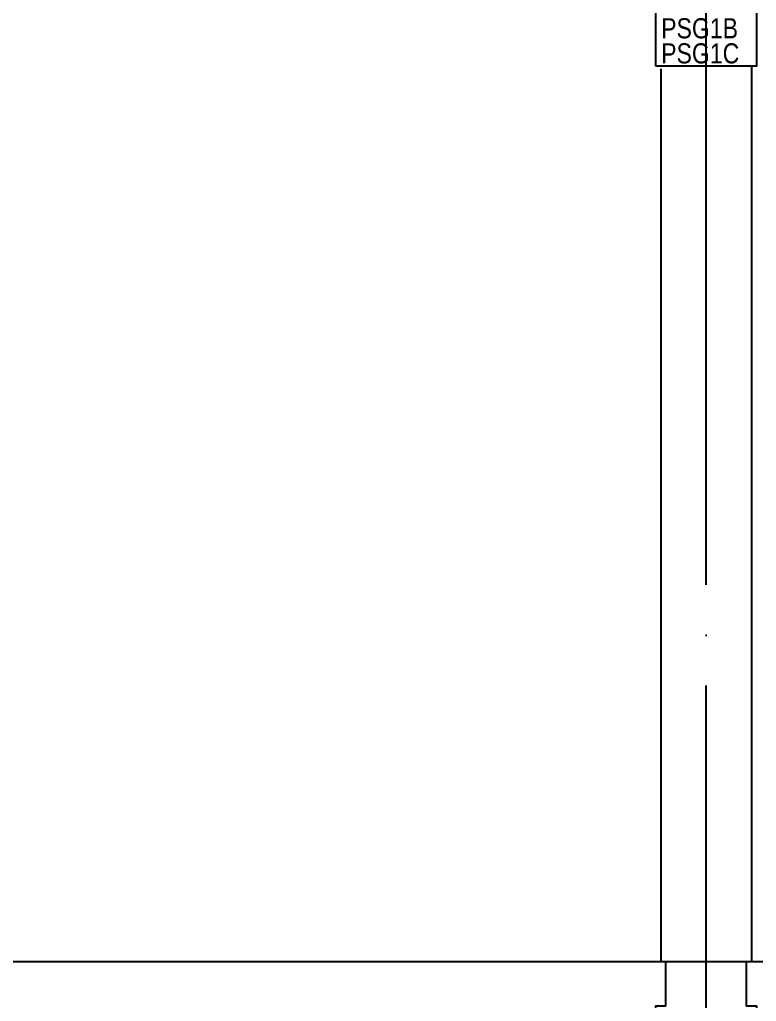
# Model space of a CAD drawing. Header units: millimetres. Extents: x 4754612 to 5801174, y 2368242 to 2777223.
# Drawn here: x 4955836 to 4963163, y 2587355 to 2597113 of the extents above; entities that cross this region are included whole.
import ezdxf
from ezdxf.enums import TextEntityAlignment as Align

# ---------------------------------------------------------------- set-up
doc = ezdxf.new("R2010")
doc.units = ezdxf.units.MM
doc.header["$LTSCALE"] = 1000
doc.linetypes.add('CEN', pattern=[6.2, 6, -0.1, 0, -0.1])
doc.layers.get('DEFPOINTS').update_dxf_attribs({"color": 151})
for name, color, linetype in [('A-ELE-8', 8, 'Continuous'), ('A-중심선', 10, 'CEN'), ('CON', 2, 'Continuous')]:
    doc.layers.add(name, color=color, linetype=linetype)
doc.styles.add('A.NARROW', font='ARIALN.TTF')

# ---------------------------------------------------------------- blocks, each defined once
blk = doc.blocks.new('zw$CF19')
at = {"layer": 'CON'}
blk.add_lwpolyline([(-500, -1100), (-500, -440), (-400, -440), (-400, 0), (400, 0), (400, -440), (500, -440), (500, -1100)], close=True, dxfattribs=at)
at = {"layer": 'DEFPOINTS', "style": 'A.NARROW'}
for s, p in [('PSG1B', (-446.5, -722.3, 0)), ('PSG1C', (-446.5, -971.6, 0))]:
    blk.add_text(s, height=200, dxfattribs=at).set_placement(p, align=Align.MIDDLE_LEFT)

msp = doc.modelspace()

# ---------------------------------------------------------------- linework, layer by layer
at = {"layer": 'A-ELE-8'}
for p, q in [((4962213.3, 2596622.839), (4962213.3, 2587749.621)), ((4963113.3, 2596649.621), (4963113.3, 2587749.621))]:
    msp.add_line(p, q, dxfattribs=at)
at = {"layer": 'A-중심선', "ltscale": 5}
for p, q in [((4962663.3, 2560495.412), (4962663.3, 2645427.791)), ((4867905.529, 2587749.621), (5176073.3, 2587749.621))]:
    msp.add_line(p, q, dxfattribs=at)
at = {"layer": 'CON'}
msp.add_line((4907563.3, 2587749.621), (5116763.3, 2587749.621), dxfattribs=at)

# ---------------------------------------------------------------- block references
for p in [(4962663.3, 2597749.621), (4962663.3, 2587749.621)]:
    msp.add_blockref('zw$CF19', p, dxfattribs=at)

doc.saveas('drawing.dxf')
